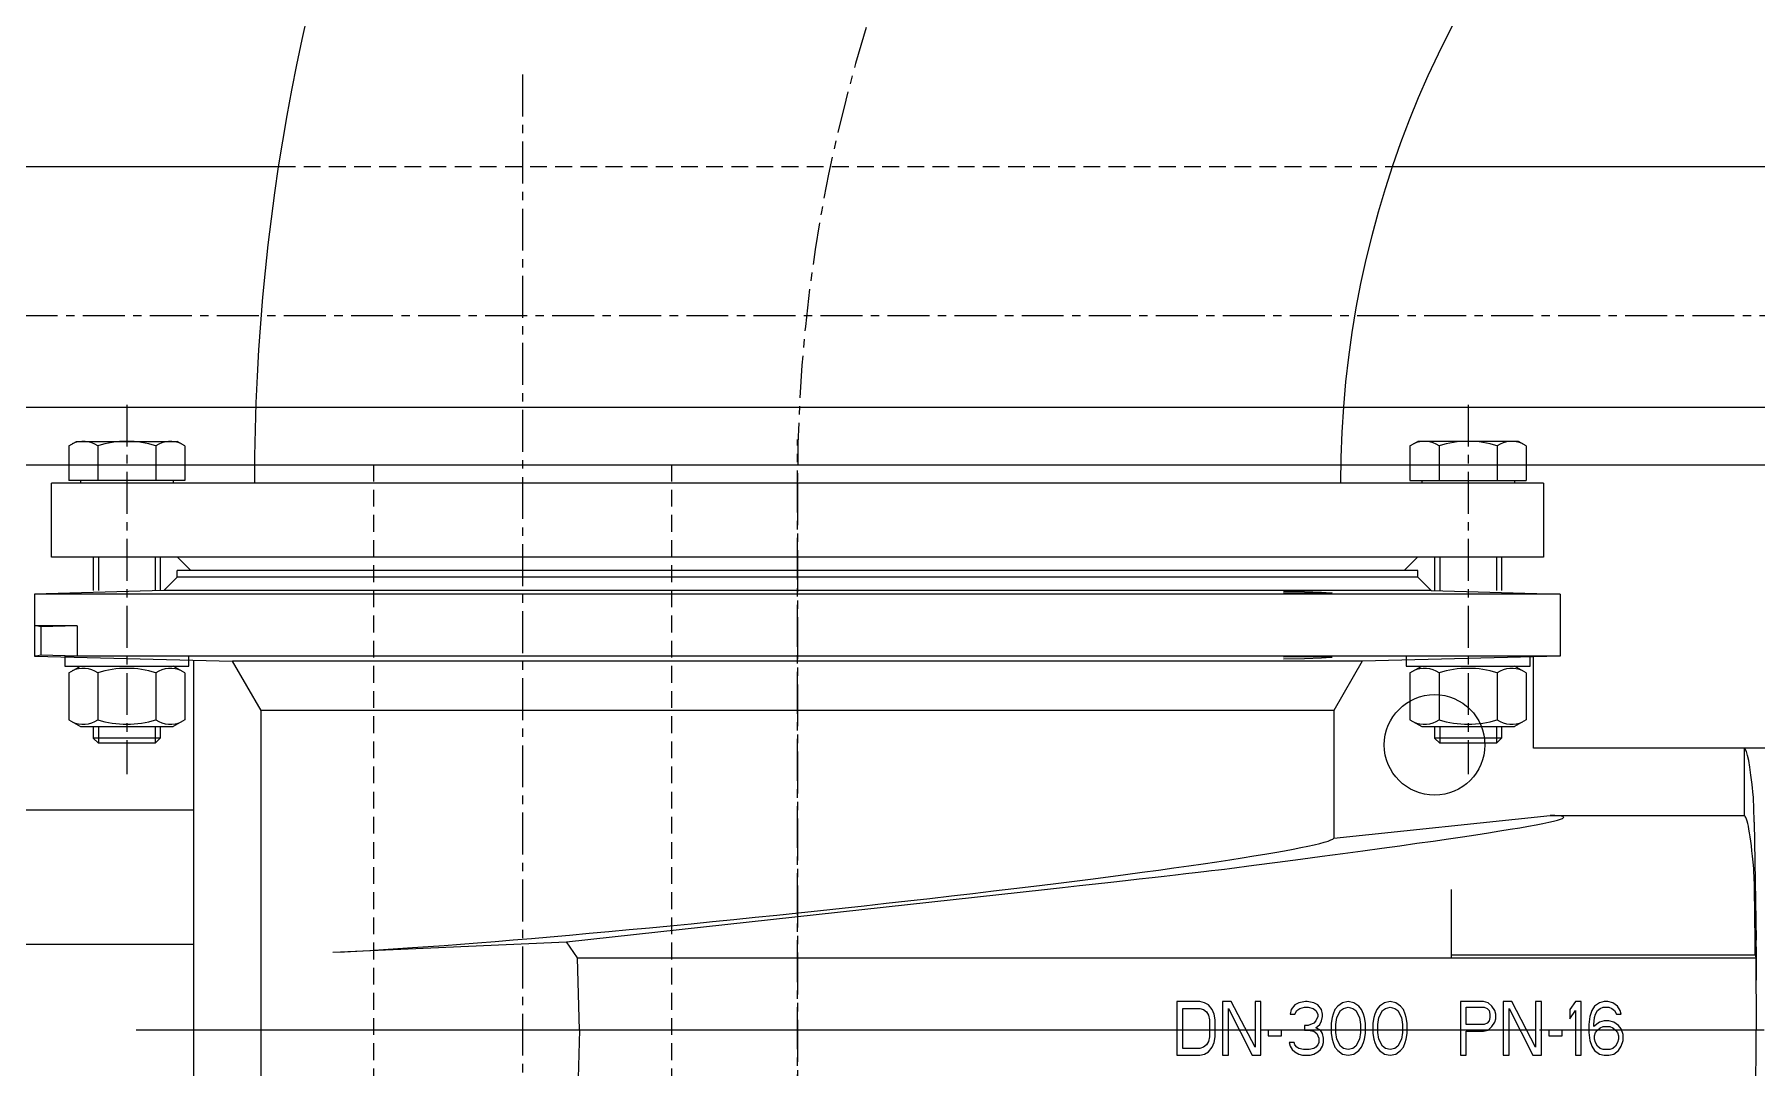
# Model space of a CAD drawing. Header units: millimetres. Extents: x 47998 to 491357, y 29487 to 305355.
# Drawn here: x 49292.9 to 49344.3, y 30450.7 to 30481.5 of the extents above; entities that cross this region are included whole.
import ezdxf

# ---------------------------------------------------------------- set-up
doc = ezdxf.new("R2010")
doc.units = ezdxf.units.MM
doc.linetypes.add('GP kota 28.53_PBS_strojarstvo_rashladni_sustav$0$CENTER', pattern=[2, 1.25, -0.25, 0.25, -0.25])
doc.linetypes.add('GP kota 28.53_PBS_strojarstvo_rashladni_sustav$0$DASHED', pattern=[0.75, 0.5, -0.25])

msp = doc.modelspace()

# ---------------------------------------------------------------- linework, layer by layer
at = {"color": 4, "linetype": 'GP kota 28.53_PBS_strojarstvo_rashladni_sustav$0$CENTER', "lineweight": 9}
for p, q in [((49307.477, 30480.348), (49307.477, 30433.061)), ((49060.365, 30473.161), (49555.677, 30473.161)), ((49295.677, 30470.505), (49295.677, 30459.489)), ((49335.677, 30470.505), (49335.677, 30459.489)), ((49315.677, 30435.288), (49315.677, 30469.468)), ((49315.677, 30468.167), (49315.677, 30222.169)), ((49384.007, 30451.861), (49344.263, 30451.861))]:
    msp.add_line(p, q, dxfattribs=at)
at = {"color": 1, "linetype": 'Continuous', "lineweight": 9}
for p, q in [((49083.477, 30477.606), (49300.206, 30477.606)), ((49333.226, 30477.606), (49449.482, 30477.606)), ((49083.477, 30468.716), (49541.232, 30468.716)), ((49293.427, 30465.961), (49293.427, 30468.161)), ((49337.927, 30468.161), (49293.427, 30468.161)), ((49337.927, 30468.161), (49337.927, 30465.961)), ((49337.927, 30465.961), (49293.427, 30465.961)), ((49297.587, 30465.561), (49297.187, 30465.961)), ((49333.767, 30465.561), (49334.167, 30465.961)), ((49334.177, 30465.561), (49297.177, 30465.561)), ((49297.177, 30465.361), (49297.177, 30465.561)), ((49334.177, 30465.361), (49334.177, 30465.561)), ((49293.827, 30463.01), (49293.827, 30462.71)), ((49297.527, 30463.01), (49293.827, 30463.01)), ((49293.827, 30462.71), (49297.527, 30462.71)), ((49297.527, 30462.71), (49297.527, 30463.01)), ((49333.827, 30463.01), (49333.827, 30462.71)), ((49337.527, 30463.01), (49333.827, 30463.01)), ((49333.827, 30462.71), (49337.527, 30462.71)), ((49337.527, 30462.71), (49337.527, 30463.01))]:
    msp.add_line(p, q, dxfattribs=at)
at = {"color": 5, "linetype": 'GP kota 28.53_PBS_strojarstvo_rashladni_sustav$0$DASHED', "lineweight": 15}
for p, q in [((49300.206, 30477.606), (49333.422, 30477.606)), ((49303.032, 30468.716), (49303.032, 30433.061)), ((49311.922, 30468.716), (49311.922, 30433.061))]:
    msp.add_line(p, q, dxfattribs=at)
at = {"color": 1, "linetype": 'Continuous', "lineweight": 15}
for p, q in [((49350.677, 30470.417), (49280.677, 30470.417)), ((49350.677, 30470.417), (49280.677, 30470.417)), ((49297.177, 30465.361), (49296.777, 30464.961)), ((49334.177, 30465.361), (49297.177, 30465.361)), ((49334.177, 30465.361), (49334.577, 30464.961)), ((49296.777, 30464.961), (49292.927, 30464.86)), ((49292.927, 30464.86), (49292.927, 30463.01)), ((49338.427, 30464.86), (49292.927, 30464.86)), ((49334.577, 30464.961), (49296.777, 30464.961)), ((49330.172, 30464.945), (49330.802, 30464.931)), ((49330.801, 30464.883), (49330.172, 30464.892)), ((49331.306, 30464.882), (49330.801, 30464.883)), ((49330.802, 30464.931), (49331.306, 30464.914)), ((49331.306, 30464.914), (49331.586, 30464.898)), ((49331.586, 30464.887), (49331.306, 30464.882)), ((49331.586, 30464.898), (49331.622, 30464.892)), ((49331.622, 30464.892), (49331.586, 30464.887)), ((49334.577, 30464.961), (49338.427, 30464.86)), ((49338.427, 30464.86), (49338.427, 30463.01)), ((49294.198, 30463.91), (49292.934, 30463.91)), ((49293.025, 30463.904), (49292.934, 30463.91)), ((49293.115, 30463.884), (49293.025, 30463.904)), ((49294.198, 30463.91), (49293.115, 30463.884)), ((49293.115, 30463.884), (49293.115, 30463.037)), ((49294.198, 30463.91), (49294.198, 30463.01)), ((49292.934, 30463.01), (49292.927, 30463.01)), ((49292.927, 30463.01), (49298.831, 30462.856)), ((49293.025, 30463.017), (49292.934, 30463.01)), ((49293.115, 30463.037), (49293.025, 30463.017)), ((49294.198, 30463.01), (49293.115, 30463.037)), ((49338.427, 30463.01), (49294.198, 30463.01)), ((49297.677, 30440.836), (49297.677, 30462.886)), ((49332.522, 30462.856), (49298.831, 30462.856)), ((49299.682, 30461.384), (49298.831, 30462.856)), ((49330.801, 30462.987), (49330.172, 30462.979)), ((49330.172, 30462.925), (49330.802, 30462.94)), ((49331.306, 30462.989), (49330.801, 30462.987)), ((49330.802, 30462.94), (49331.306, 30462.957)), ((49331.586, 30462.984), (49331.306, 30462.989)), ((49331.306, 30462.957), (49331.586, 30462.973)), ((49331.622, 30462.979), (49331.586, 30462.984)), ((49331.586, 30462.973), (49331.622, 30462.979)), ((49332.522, 30462.856), (49331.672, 30461.384)), ((49338.427, 30463.01), (49332.522, 30462.856)), ((49337.627, 30460.261), (49337.627, 30462.99)), ((49299.682, 30442.339), (49299.682, 30461.384)), ((49331.672, 30461.384), (49299.682, 30461.384)), ((49331.672, 30461.384), (49331.672, 30457.582)), ((49352.437, 30460.261), (49337.627, 30460.261)), ((49343.907, 30460.26), (49343.907, 30458.26)), ((49297.677, 30458.417), (49280.677, 30458.417)), ((49331.672, 30457.582), (49338.128, 30458.26)), ((49338.128, 30458.26), (49343.907, 30458.26)), ((49344.207, 30458.054), (49344.269, 30454.541)), ((49308.785, 30454.486), (49323.048, 30456.052)), ((49335.177, 30454.016), (49335.177, 30456.052)), ((49301.82, 30454.177), (49308.785, 30454.486)), ((49309.116, 30454.016), (49308.785, 30454.486)), ((49271.677, 30454.417), (49297.675, 30454.417)), ((49309.181, 30451.861), (49309.116, 30454.016)), ((49309.116, 30454.016), (49344.261, 30454.016)), ((49344.236, 30454.09), (49335.177, 30454.09)), ((49344.236, 30454.09), (49344.261, 30454.016)), ((49344.261, 30454.016), (49344.263, 30451.861)), ((49326.995, 30452.71), (49326.995, 30451.11)), ((49327.676, 30452.71), (49326.995, 30452.71)), ((49327.166, 30451.314), (49327.166, 30452.506)), ((49327.166, 30452.506), (49327.676, 30452.506)), ((49327.818, 30452.676), (49327.676, 30452.71)), ((49327.676, 30452.506), (49327.79, 30452.472)), ((49327.79, 30452.472), (49327.875, 30452.404)), ((49327.932, 30452.608), (49327.818, 30452.676)), ((49328.045, 30452.472), (49327.932, 30452.608)), ((49328.102, 30452.336), (49328.045, 30452.472)), ((49328.357, 30452.71), (49328.357, 30451.11)), ((49328.612, 30452.71), (49328.357, 30452.71)), ((49328.527, 30451.11), (49328.527, 30452.506)), ((49328.527, 30452.506), (49329.237, 30451.11)), ((49329.322, 30451.348), (49328.612, 30452.71)), ((49329.322, 30452.71), (49329.322, 30451.348)), ((49329.492, 30452.71), (49329.322, 30452.71)), ((49329.492, 30451.11), (49329.492, 30452.71)), ((49330.4, 30452.472), (49330.371, 30452.336)), ((49330.513, 30452.608), (49330.4, 30452.472)), ((49330.627, 30452.676), (49330.513, 30452.608)), ((49330.513, 30452.336), (49330.57, 30452.438)), ((49330.57, 30452.438), (49330.655, 30452.506)), ((49330.825, 30452.71), (49330.627, 30452.676)), ((49330.655, 30452.506), (49330.797, 30452.54)), ((49330.797, 30452.54), (49330.911, 30452.54)), ((49330.882, 30452.71), (49330.825, 30452.71)), ((49331.081, 30452.676), (49330.882, 30452.71)), ((49330.911, 30452.54), (49331.052, 30452.506)), ((49331.052, 30452.506), (49331.137, 30452.438)), ((49331.194, 30452.608), (49331.081, 30452.676)), ((49331.137, 30452.438), (49331.194, 30452.336)), ((49331.308, 30452.472), (49331.194, 30452.608)), ((49331.336, 30452.336), (49331.308, 30452.472)), ((49331.705, 30452.472), (49331.648, 30452.336)), ((49331.79, 30452.574), (49331.705, 30452.472)), ((49331.762, 30452.233), (49331.875, 30452.438)), ((49331.932, 30452.676), (49331.79, 30452.574)), ((49331.875, 30452.438), (49331.96, 30452.506)), ((49332.102, 30452.71), (49331.932, 30452.676)), ((49331.96, 30452.506), (49332.102, 30452.54)), ((49332.272, 30452.676), (49332.102, 30452.71)), ((49332.102, 30452.54), (49332.244, 30452.506)), ((49332.244, 30452.506), (49332.329, 30452.438)), ((49332.414, 30452.574), (49332.272, 30452.676)), ((49332.329, 30452.438), (49332.443, 30452.233)), ((49332.499, 30452.472), (49332.414, 30452.574)), ((49332.556, 30452.336), (49332.499, 30452.472)), ((49332.953, 30452.472), (49332.897, 30452.336)), ((49333.038, 30452.574), (49332.953, 30452.472)), ((49333.01, 30452.233), (49333.123, 30452.438)), ((49333.18, 30452.676), (49333.038, 30452.574)), ((49333.123, 30452.438), (49333.209, 30452.506)), ((49333.35, 30452.71), (49333.18, 30452.676)), ((49333.209, 30452.506), (49333.35, 30452.54)), ((49333.521, 30452.676), (49333.35, 30452.71)), ((49333.35, 30452.54), (49333.492, 30452.506)), ((49333.492, 30452.506), (49333.577, 30452.438)), ((49333.663, 30452.574), (49333.521, 30452.676)), ((49333.577, 30452.438), (49333.691, 30452.233)), ((49333.748, 30452.472), (49333.663, 30452.574)), ((49333.804, 30452.336), (49333.748, 30452.472)), ((49336.131, 30452.71), (49335.45, 30452.71)), ((49335.45, 30452.71), (49335.45, 30451.11)), ((49335.62, 30452.54), (49336.159, 30452.54)), ((49335.62, 30452.029), (49335.62, 30452.54)), ((49336.273, 30452.676), (49336.131, 30452.71)), ((49336.159, 30452.54), (49336.244, 30452.506)), ((49336.244, 30452.506), (49336.301, 30452.438)), ((49336.386, 30452.574), (49336.273, 30452.676)), ((49336.301, 30452.438), (49336.329, 30452.336)), ((49336.471, 30452.438), (49336.386, 30452.574)), ((49336.5, 30452.336), (49336.471, 30452.438)), ((49336.982, 30452.71), (49336.727, 30452.71)), ((49336.727, 30452.71), (49336.727, 30451.11)), ((49336.897, 30451.11), (49336.897, 30452.506)), ((49336.897, 30452.506), (49337.606, 30451.11)), ((49337.691, 30451.348), (49336.982, 30452.71)), ((49337.861, 30452.71), (49337.691, 30452.71)), ((49337.691, 30452.71), (49337.691, 30451.348)), ((49337.861, 30451.11), (49337.861, 30452.71)), ((49338.883, 30452.71), (49338.713, 30452.472)), ((49338.713, 30452.472), (49338.713, 30452.199)), ((49338.713, 30452.199), (49338.883, 30452.438)), ((49339.053, 30452.71), (49338.883, 30452.71)), ((49338.883, 30452.438), (49338.883, 30451.11)), ((49339.053, 30451.11), (49339.053, 30452.71)), ((49339.365, 30452.438), (49339.308, 30452.267)), ((49339.45, 30452.574), (49339.365, 30452.438)), ((49339.592, 30452.676), (49339.45, 30452.574)), ((49339.479, 30452.336), (49339.535, 30452.438)), ((49339.535, 30452.438), (49339.62, 30452.506)), ((49339.734, 30452.71), (49339.592, 30452.676)), ((49339.62, 30452.506), (49339.706, 30452.54)), ((49339.706, 30452.54), (49339.876, 30452.54)), ((49339.847, 30452.71), (49339.734, 30452.71)), ((49339.989, 30452.676), (49339.847, 30452.71)), ((49339.876, 30452.54), (49339.961, 30452.506)), ((49339.961, 30452.506), (49340.046, 30452.438)), ((49340.131, 30452.574), (49339.989, 30452.676)), ((49340.046, 30452.438), (49340.103, 30452.336)), ((49340.216, 30452.438), (49340.131, 30452.574)), ((49340.245, 30452.336), (49340.216, 30452.438)), ((49327.875, 30452.404), (49327.932, 30452.302)), ((49327.932, 30452.302), (49327.96, 30452.165)), ((49327.96, 30452.165), (49327.96, 30451.655)), ((49328.13, 30452.165), (49328.102, 30452.336)), ((49328.13, 30451.655), (49328.13, 30452.165)), ((49330.371, 30452.336), (49330.513, 30452.336)), ((49330.797, 30451.995), (49330.797, 30451.859)), ((49330.911, 30451.995), (49330.797, 30451.995)), ((49331.081, 30452.063), (49330.911, 30451.995)), ((49331.137, 30452.131), (49331.081, 30452.063)), ((49331.194, 30452.267), (49331.137, 30452.131)), ((49331.137, 30451.927), (49331.251, 30452.029)), ((49331.279, 30451.859), (49331.137, 30451.927)), ((49331.194, 30452.336), (49331.194, 30452.267)), ((49331.251, 30452.029), (49331.308, 30452.131)), ((49331.308, 30452.131), (49331.336, 30452.267)), ((49331.336, 30452.267), (49331.336, 30452.336)), ((49331.62, 30452.233), (49331.591, 30452.063)), ((49331.591, 30452.063), (49331.591, 30451.757)), ((49331.648, 30452.336), (49331.62, 30452.233)), ((49331.733, 30452.029), (49331.762, 30452.233)), ((49331.733, 30451.791), (49331.733, 30452.029)), ((49332.443, 30452.233), (49332.471, 30452.029)), ((49332.471, 30452.029), (49332.471, 30451.791)), ((49332.584, 30452.233), (49332.556, 30452.336)), ((49332.613, 30452.063), (49332.584, 30452.233)), ((49332.613, 30451.757), (49332.613, 30452.063)), ((49332.868, 30452.233), (49332.84, 30452.063)), ((49332.84, 30452.063), (49332.84, 30451.757)), ((49332.897, 30452.336), (49332.868, 30452.233)), ((49332.982, 30452.029), (49333.01, 30452.233)), ((49332.982, 30451.791), (49332.982, 30452.029)), ((49333.691, 30452.233), (49333.719, 30452.029)), ((49333.719, 30452.029), (49333.719, 30451.791)), ((49333.833, 30452.233), (49333.804, 30452.336)), ((49333.861, 30452.063), (49333.833, 30452.233)), ((49333.861, 30451.757), (49333.861, 30452.063)), ((49336.159, 30452.029), (49335.62, 30452.029)), ((49336.244, 30452.063), (49336.159, 30452.029)), ((49336.301, 30452.131), (49336.244, 30452.063)), ((49336.273, 30451.859), (49336.386, 30451.961)), ((49336.329, 30452.233), (49336.301, 30452.131)), ((49336.329, 30452.336), (49336.329, 30452.233)), ((49336.386, 30451.961), (49336.471, 30452.097)), ((49336.471, 30452.097), (49336.5, 30452.199)), ((49336.5, 30452.199), (49336.5, 30452.336)), ((49339.308, 30452.267), (49339.28, 30452.029)), ((49339.28, 30452.029), (49339.28, 30451.791)), ((49339.422, 30452.029), (49339.45, 30452.233)), ((49339.592, 30452.097), (49339.422, 30451.961)), ((49339.422, 30451.961), (49339.422, 30452.029)), ((49339.45, 30452.233), (49339.479, 30452.336)), ((49339.535, 30451.859), (49339.62, 30451.927)), ((49339.734, 30452.131), (49339.592, 30452.097)), ((49339.62, 30451.927), (49339.706, 30451.961)), ((49339.706, 30451.961), (49339.904, 30451.961)), ((49339.876, 30452.131), (49339.734, 30452.131)), ((49340.018, 30452.097), (49339.876, 30452.131)), ((49339.904, 30451.961), (49339.989, 30451.927)), ((49339.989, 30451.927), (49340.074, 30451.859)), ((49340.16, 30451.995), (49340.018, 30452.097)), ((49340.103, 30452.336), (49340.245, 30452.336)), ((49340.245, 30451.893), (49340.16, 30451.995)), ((49309.181, 30451.861), (49309.116, 30449.706)), ((49327.96, 30451.861), (49327.166, 30451.861)), ((49327.875, 30451.416), (49327.79, 30451.348)), ((49327.932, 30451.519), (49327.875, 30451.416)), ((49327.96, 30451.655), (49327.932, 30451.519)), ((49328.045, 30451.348), (49328.102, 30451.485)), ((49328.102, 30451.485), (49328.13, 30451.655)), ((49328.357, 30451.861), (49328.13, 30451.861)), ((49328.855, 30451.861), (49328.527, 30451.861)), ((49329.322, 30451.861), (49329.055, 30451.861)), ((49329.719, 30451.86), (49329.492, 30451.861)), ((49329.719, 30451.859), (49329.719, 30451.689)), ((49330.116, 30451.859), (49329.719, 30451.859)), ((49329.719, 30451.689), (49330.116, 30451.689)), ((49330.797, 30451.86), (49330.116, 30451.86)), ((49330.116, 30451.689), (49330.116, 30451.859)), ((49330.343, 30451.485), (49330.371, 30451.382)), ((49330.485, 30451.485), (49330.343, 30451.485)), ((49330.513, 30451.416), (49330.485, 30451.485)), ((49330.57, 30451.348), (49330.513, 30451.416)), ((49330.797, 30451.859), (49330.911, 30451.859)), ((49330.911, 30451.859), (49331.081, 30451.825)), ((49331.081, 30451.825), (49331.166, 30451.757)), ((49331.194, 30451.416), (49331.137, 30451.348)), ((49331.166, 30451.757), (49331.223, 30451.621)), ((49331.223, 30451.485), (49331.194, 30451.416)), ((49331.223, 30451.621), (49331.223, 30451.485)), ((49331.591, 30451.861), (49331.275, 30451.861)), ((49331.336, 30451.757), (49331.279, 30451.859)), ((49331.364, 30451.621), (49331.336, 30451.757)), ((49331.336, 30451.382), (49331.364, 30451.485)), ((49331.364, 30451.485), (49331.364, 30451.621)), ((49331.591, 30451.757), (49331.62, 30451.587)), ((49331.62, 30451.587), (49331.648, 30451.485)), ((49331.648, 30451.485), (49331.705, 30451.348)), ((49332.471, 30451.861), (49331.733, 30451.861)), ((49331.762, 30451.587), (49331.733, 30451.791)), ((49331.875, 30451.382), (49331.762, 30451.587)), ((49332.443, 30451.587), (49332.329, 30451.382)), ((49332.471, 30451.791), (49332.443, 30451.587)), ((49332.499, 30451.348), (49332.556, 30451.485)), ((49332.556, 30451.485), (49332.584, 30451.587)), ((49332.584, 30451.587), (49332.613, 30451.757)), ((49332.84, 30451.861), (49332.613, 30451.861)), ((49332.84, 30451.757), (49332.868, 30451.587)), ((49332.868, 30451.587), (49332.897, 30451.485)), ((49332.897, 30451.485), (49332.953, 30451.348)), ((49333.719, 30451.861), (49332.982, 30451.861)), ((49333.01, 30451.587), (49332.982, 30451.791)), ((49333.123, 30451.382), (49333.01, 30451.587)), ((49333.691, 30451.587), (49333.577, 30451.382)), ((49333.719, 30451.791), (49333.691, 30451.587)), ((49333.748, 30451.348), (49333.804, 30451.485)), ((49333.804, 30451.485), (49333.833, 30451.587)), ((49333.833, 30451.587), (49333.861, 30451.757)), ((49335.45, 30451.861), (49333.861, 30451.861)), ((49335.62, 30451.825), (49336.131, 30451.825)), ((49335.62, 30451.11), (49335.62, 30451.825)), ((49336.131, 30451.825), (49336.273, 30451.859)), ((49336.727, 30451.861), (49336.275, 30451.861)), ((49337.224, 30451.861), (49336.897, 30451.861)), ((49337.691, 30451.861), (49337.424, 30451.861)), ((49338.088, 30451.86), (49337.861, 30451.861)), ((49338.486, 30451.859), (49338.088, 30451.859)), ((49338.088, 30451.859), (49338.088, 30451.689)), ((49338.088, 30451.689), (49338.486, 30451.689)), ((49338.883, 30451.861), (49338.486, 30451.86)), ((49338.486, 30451.689), (49338.486, 30451.859)), ((49339.28, 30451.861), (49339.053, 30451.861)), ((49339.28, 30451.791), (49339.308, 30451.553)), ((49339.308, 30451.553), (49339.365, 30451.382)), ((49339.45, 30451.689), (49339.479, 30451.791)), ((49339.45, 30451.587), (49339.45, 30451.689)), ((49339.479, 30451.485), (49339.45, 30451.587)), ((49339.479, 30451.791), (49339.535, 30451.859)), ((49339.535, 30451.382), (49339.479, 30451.485)), ((49340.072, 30451.861), (49339.538, 30451.861)), ((49340.074, 30451.859), (49340.131, 30451.791)), ((49340.131, 30451.485), (49340.074, 30451.382)), ((49340.131, 30451.791), (49340.16, 30451.689)), ((49340.16, 30451.587), (49340.131, 30451.485)), ((49340.16, 30451.689), (49340.16, 30451.587)), ((49340.301, 30451.723), (49340.245, 30451.893)), ((49340.245, 30451.382), (49340.301, 30451.553)), ((49340.301, 30451.553), (49340.301, 30451.723)), ((49344.261, 30449.706), (49344.263, 30451.861)), ((49326.995, 30451.11), (49327.676, 30451.11)), ((49327.676, 30451.314), (49327.166, 30451.314)), ((49327.79, 30451.348), (49327.676, 30451.314)), ((49327.676, 30451.11), (49327.818, 30451.144)), ((49327.818, 30451.144), (49327.932, 30451.212)), ((49327.932, 30451.212), (49328.045, 30451.348)), ((49328.357, 30451.11), (49328.527, 30451.11)), ((49329.237, 30451.11), (49329.492, 30451.11)), ((49330.371, 30451.382), (49330.428, 30451.28)), ((49330.428, 30451.28), (49330.513, 30451.212)), ((49330.513, 30451.212), (49330.627, 30451.144)), ((49330.627, 30451.314), (49330.57, 30451.348)), ((49330.769, 30451.28), (49330.627, 30451.314)), ((49330.627, 30451.144), (49330.74, 30451.11)), ((49330.74, 30451.11), (49330.967, 30451.11)), ((49330.939, 30451.28), (49330.769, 30451.28)), ((49331.081, 30451.314), (49330.939, 30451.28)), ((49330.967, 30451.11), (49331.081, 30451.144)), ((49331.137, 30451.348), (49331.081, 30451.314)), ((49331.081, 30451.144), (49331.194, 30451.212)), ((49331.194, 30451.212), (49331.279, 30451.28)), ((49331.279, 30451.28), (49331.336, 30451.382)), ((49331.705, 30451.348), (49331.79, 30451.246)), ((49331.79, 30451.246), (49331.932, 30451.144)), ((49331.96, 30451.314), (49331.875, 30451.382)), ((49331.932, 30451.144), (49332.102, 30451.11)), ((49332.102, 30451.28), (49331.96, 30451.314)), ((49332.244, 30451.314), (49332.102, 30451.28)), ((49332.102, 30451.11), (49332.272, 30451.144)), ((49332.329, 30451.382), (49332.244, 30451.314)), ((49332.272, 30451.144), (49332.414, 30451.246)), ((49332.414, 30451.246), (49332.499, 30451.348)), ((49332.953, 30451.348), (49333.038, 30451.246)), ((49333.038, 30451.246), (49333.18, 30451.144)), ((49333.209, 30451.314), (49333.123, 30451.382)), ((49333.18, 30451.144), (49333.35, 30451.11)), ((49333.35, 30451.28), (49333.209, 30451.314)), ((49333.492, 30451.314), (49333.35, 30451.28)), ((49333.35, 30451.11), (49333.521, 30451.144)), ((49333.577, 30451.382), (49333.492, 30451.314)), ((49333.521, 30451.144), (49333.663, 30451.246)), ((49333.663, 30451.246), (49333.748, 30451.348)), ((49335.45, 30451.11), (49335.62, 30451.11)), ((49336.727, 30451.11), (49336.897, 30451.11)), ((49337.606, 30451.11), (49337.861, 30451.11)), ((49338.883, 30451.11), (49339.053, 30451.11)), ((49339.365, 30451.382), (49339.45, 30451.246)), ((49339.45, 30451.246), (49339.592, 30451.144)), ((49339.62, 30451.314), (49339.535, 30451.382)), ((49339.592, 30451.144), (49339.734, 30451.11)), ((49339.706, 30451.28), (49339.62, 30451.314)), ((49339.904, 30451.28), (49339.706, 30451.28)), ((49339.734, 30451.11), (49339.876, 30451.11)), ((49339.876, 30451.11), (49340.018, 30451.144)), ((49339.989, 30451.314), (49339.904, 30451.28)), ((49340.074, 30451.382), (49339.989, 30451.314)), ((49340.018, 30451.144), (49340.16, 30451.246)), ((49340.16, 30451.246), (49340.245, 30451.382))]:
    msp.add_line(p, q, dxfattribs=at)
at = {"color": 1, "linetype": 'Continuous', "lineweight": 9, "extrusion": (0.5, -0.866025, 0)}
for p, q in [((49293.944, 30469.277), (49294.177, 30469.411)), ((49333.944, 30469.277), (49334.177, 30469.411)), ((49293.944, 30462.51), (49294.292, 30462.71)), ((49333.944, 30462.51), (49334.292, 30462.71)), ((49297.409, 30461.111), (49297.062, 30460.91)), ((49337.409, 30461.111), (49337.062, 30460.91))]:
    msp.add_line(p, q, dxfattribs=at)
at = {"color": 1, "linetype": 'Continuous', "lineweight": 9, "extrusion": (6.12323e-17, -1, 0)}
for p, q in [((49294.177, 30469.411), (49297.177, 30469.411)), ((49337.177, 30469.411), (49334.177, 30469.411)), ((49297.409, 30468.241), (49293.944, 30468.241)), ((49333.944, 30468.241), (49337.409, 30468.241)), ((49294.292, 30460.91), (49297.062, 30460.91)), ((49334.292, 30460.91), (49337.062, 30460.91)), ((49296.677, 30460.564), (49294.677, 30460.564)), ((49296.523, 30460.41), (49294.83, 30460.41)), ((49336.677, 30460.564), (49334.677, 30460.564)), ((49336.523, 30460.41), (49334.83, 30460.41))]:
    msp.add_line(p, q, dxfattribs=at)
at = {"color": 1, "linetype": 'Continuous', "lineweight": 9, "extrusion": (-0.5, -0.866025, 0)}
for p, q in [((49297.409, 30469.277), (49297.177, 30469.411)), ((49337.409, 30469.277), (49337.177, 30469.411)), ((49297.409, 30462.51), (49297.062, 30462.71)), ((49337.409, 30462.51), (49337.062, 30462.71)), ((49293.944, 30461.111), (49294.292, 30460.91)), ((49333.944, 30461.111), (49334.292, 30460.91))]:
    msp.add_line(p, q, dxfattribs=at)
at = {"color": 1, "linetype": 'Continuous', "lineweight": 9, "extrusion": (-1, -6.12323e-17, 0)}
for p, q in [((49293.944, 30469.277), (49293.944, 30468.241)), ((49294.81, 30469.277), (49294.81, 30468.241)), ((49296.543, 30469.277), (49296.543, 30468.241)), ((49297.409, 30469.277), (49297.409, 30468.241)), ((49294.292, 30468.241), (49294.292, 30468.161)), ((49297.062, 30468.241), (49297.062, 30468.161)), ((49294.677, 30465.961), (49294.677, 30464.965)), ((49296.677, 30465.961), (49296.677, 30464.965)), ((49293.944, 30462.51), (49293.944, 30461.111)), ((49294.81, 30462.51), (49294.81, 30461.111)), ((49296.543, 30462.51), (49296.543, 30461.111)), ((49297.409, 30462.51), (49297.409, 30461.111)), ((49333.944, 30462.51), (49333.944, 30461.111)), ((49334.81, 30462.51), (49334.81, 30461.111)), ((49336.543, 30462.51), (49336.543, 30461.111)), ((49337.409, 30462.51), (49337.409, 30461.111)), ((49294.677, 30460.91), (49294.677, 30460.564)), ((49296.677, 30460.91), (49296.677, 30460.564)), ((49334.677, 30460.91), (49334.677, 30460.564)), ((49336.677, 30460.91), (49336.677, 30460.564))]:
    msp.add_line(p, q, dxfattribs=at)
at = {"color": 1, "linetype": 'Continuous', "lineweight": 9, "extrusion": (1, 6.12323e-17, 0)}
for p, q in [((49333.944, 30469.277), (49333.944, 30468.241)), ((49334.81, 30469.277), (49334.81, 30468.241)), ((49336.543, 30469.277), (49336.543, 30468.241)), ((49337.409, 30469.277), (49337.409, 30468.241)), ((49334.292, 30468.241), (49334.292, 30468.161)), ((49337.062, 30468.241), (49337.062, 30468.161)), ((49334.677, 30465.961), (49334.677, 30464.965)), ((49336.677, 30465.961), (49336.677, 30464.965))]:
    msp.add_line(p, q, dxfattribs=at)
at = {"color": 4, "linetype": 'Continuous', "lineweight": 9, "extrusion": (-1, -6.12323e-17, 0)}
for p, q in [((49294.83, 30465.961), (49294.83, 30464.965)), ((49296.523, 30465.961), (49296.523, 30464.965)), ((49294.83, 30460.91), (49294.83, 30460.41)), ((49296.523, 30460.91), (49296.523, 30460.41)), ((49334.83, 30460.91), (49334.83, 30460.41)), ((49336.523, 30460.91), (49336.523, 30460.41))]:
    msp.add_line(p, q, dxfattribs=at)
at = {"color": 4, "linetype": 'Continuous', "lineweight": 9, "extrusion": (1, 6.12323e-17, 0)}
for p, q in [((49334.83, 30465.961), (49334.83, 30464.965)), ((49336.523, 30465.961), (49336.523, 30464.965))]:
    msp.add_line(p, q, dxfattribs=at)
at = {"color": 1, "linetype": 'Continuous', "lineweight": 9, "extrusion": (-0.707107, -0.707107, 0)}
for p, q in [((49294.677, 30460.564), (49294.83, 30460.41)), ((49334.677, 30460.564), (49334.83, 30460.41))]:
    msp.add_line(p, q, dxfattribs=at)
at = {"color": 1, "linetype": 'Continuous', "lineweight": 9, "extrusion": (0.707107, -0.707107, 0)}
for p, q in [((49296.523, 30460.41), (49296.677, 30460.564)), ((49336.523, 30460.41), (49336.677, 30460.564))]:
    msp.add_line(p, q, dxfattribs=at)
at = {"color": 4, "linetype": 'Continuous', "lineweight": 9}
for p, q in [((49309.181, 30451.861), (49295.957, 30451.861)), ((49326.995, 30451.861), (49309.181, 30451.861)), ((49344.263, 30451.861), (49340.255, 30451.861))]:
    msp.add_line(p, q, dxfattribs=at)
at = {"color": 1, "linetype": 'GP kota 28.53_PBS_strojarstvo_rashladni_sustav$0$CENTER', "lineweight": 15}
for p, q in [((49327.166, 30451.861), (49326.995, 30451.861)), ((49328.13, 30451.861), (49327.96, 30451.861)), ((49328.527, 30451.861), (49328.357, 30451.861)), ((49329.055, 30451.861), (49328.855, 30451.861)), ((49331.275, 30451.861), (49329.322, 30451.861)), ((49331.733, 30451.861), (49331.591, 30451.861)), ((49332.613, 30451.861), (49332.471, 30451.861)), ((49332.982, 30451.861), (49332.84, 30451.861)), ((49333.861, 30451.861), (49333.719, 30451.861)), ((49336.275, 30451.861), (49335.45, 30451.861)), ((49336.897, 30451.861), (49336.727, 30451.861)), ((49337.424, 30451.861), (49337.224, 30451.861)), ((49339.053, 30451.861), (49337.691, 30451.861)), ((49339.538, 30451.861), (49339.28, 30451.861)), ((49340.255, 30451.861), (49340.072, 30451.861))]:
    msp.add_line(p, q, dxfattribs=at)
at = {"color": 1, "linetype": 'Continuous', "lineweight": 15}
msp.add_circle((49334.677, 30460.361), 1.5, dxfattribs=at)
at = {"color": 1, "linetype": 'Continuous', "lineweight": -3}
for radius in [61.895, 29.505]:
    msp.add_arc((49361.377, 30468.167), radius, 90, 180, dxfattribs=at)
at = {"color": 4, "linetype": 'GP kota 28.53_PBS_strojarstvo_rashladni_sustav$0$CENTER', "lineweight": 9}
msp.add_arc((49361.377, 30468.167), 45.7, 90, 180, dxfattribs=at)
at = {"color": 1, "linetype": 'Continuous', "lineweight": 9}
for centre, radius, start, end in [((49294.377, 30468.646), 0.766, 55.5531, 115.5531), ((49295.677, 30466.548), 2.864, 72.3875, 107.6125), ((49296.976, 30468.646), 0.766, 64.4469, 124.4469), ((49334.377, 30468.646), 0.766, 55.5531, 115.5531), ((49335.677, 30466.548), 2.864, 72.3875, 107.6125), ((49336.976, 30468.646), 0.766, 64.4469, 124.4469), ((49294.377, 30461.878), 0.766, 55.5615, 115.5615), ((49295.677, 30459.782), 2.862, 72.383, 107.617), ((49296.976, 30461.878), 0.766, 64.4385, 124.4385), ((49334.377, 30461.878), 0.766, 55.5615, 115.5615), ((49335.677, 30459.782), 2.862, 72.383, 107.617), ((49336.976, 30461.878), 0.766, 64.4385, 124.4385), ((49294.377, 30461.743), 0.766, 244.4385, 304.4385), ((49295.677, 30463.839), 2.862, 252.383, 287.617), ((49296.976, 30461.743), 0.766, 235.5615, 295.5615), ((49334.377, 30461.743), 0.766, 244.4385, 304.4385), ((49335.677, 30463.839), 2.862, 252.383, 287.617), ((49336.976, 30461.743), 0.766, 235.5615, 295.5615)]:
    msp.add_arc(centre, radius, start, end, dxfattribs=at)
at = {"color": 1, "linetype": 'Continuous', "lineweight": 15}
for centre, major_axis, ratio, start_param, end_param in [((49343.901, 30368.211), (0, 92.05), 0.017455, -0.174362, -0.004345), ((49344.17, 30455.911), (0, 3), 0.017455, -0.774915, -0.174362), ((48481.234, 30368.211), (857.296, 89.996), 0.003646, -0.15306, 0.030274), ((49343.901, 30368.211), (0, 90.05), 0.017455, -0.187776, -0.004442), ((49315.677, 30455.915), (16, 1.684), 0.034729, 3.661537, 6.254528), ((49300.33, 30453.731), (28.561, 2.998), 0.003646, -0.651424, -0.15306), ((49344.184, 30453.731), (0, 3), 0.017455, -1.450881, -0.187776), ((49344.247, 30453.255), (0, 1.8), 0.017455, -1.518436, -0.774915)]:
    msp.add_ellipse(centre, major_axis=major_axis, ratio=ratio, start_param=start_param, end_param=end_param, dxfattribs=at)

doc.saveas('drawing.dxf')
